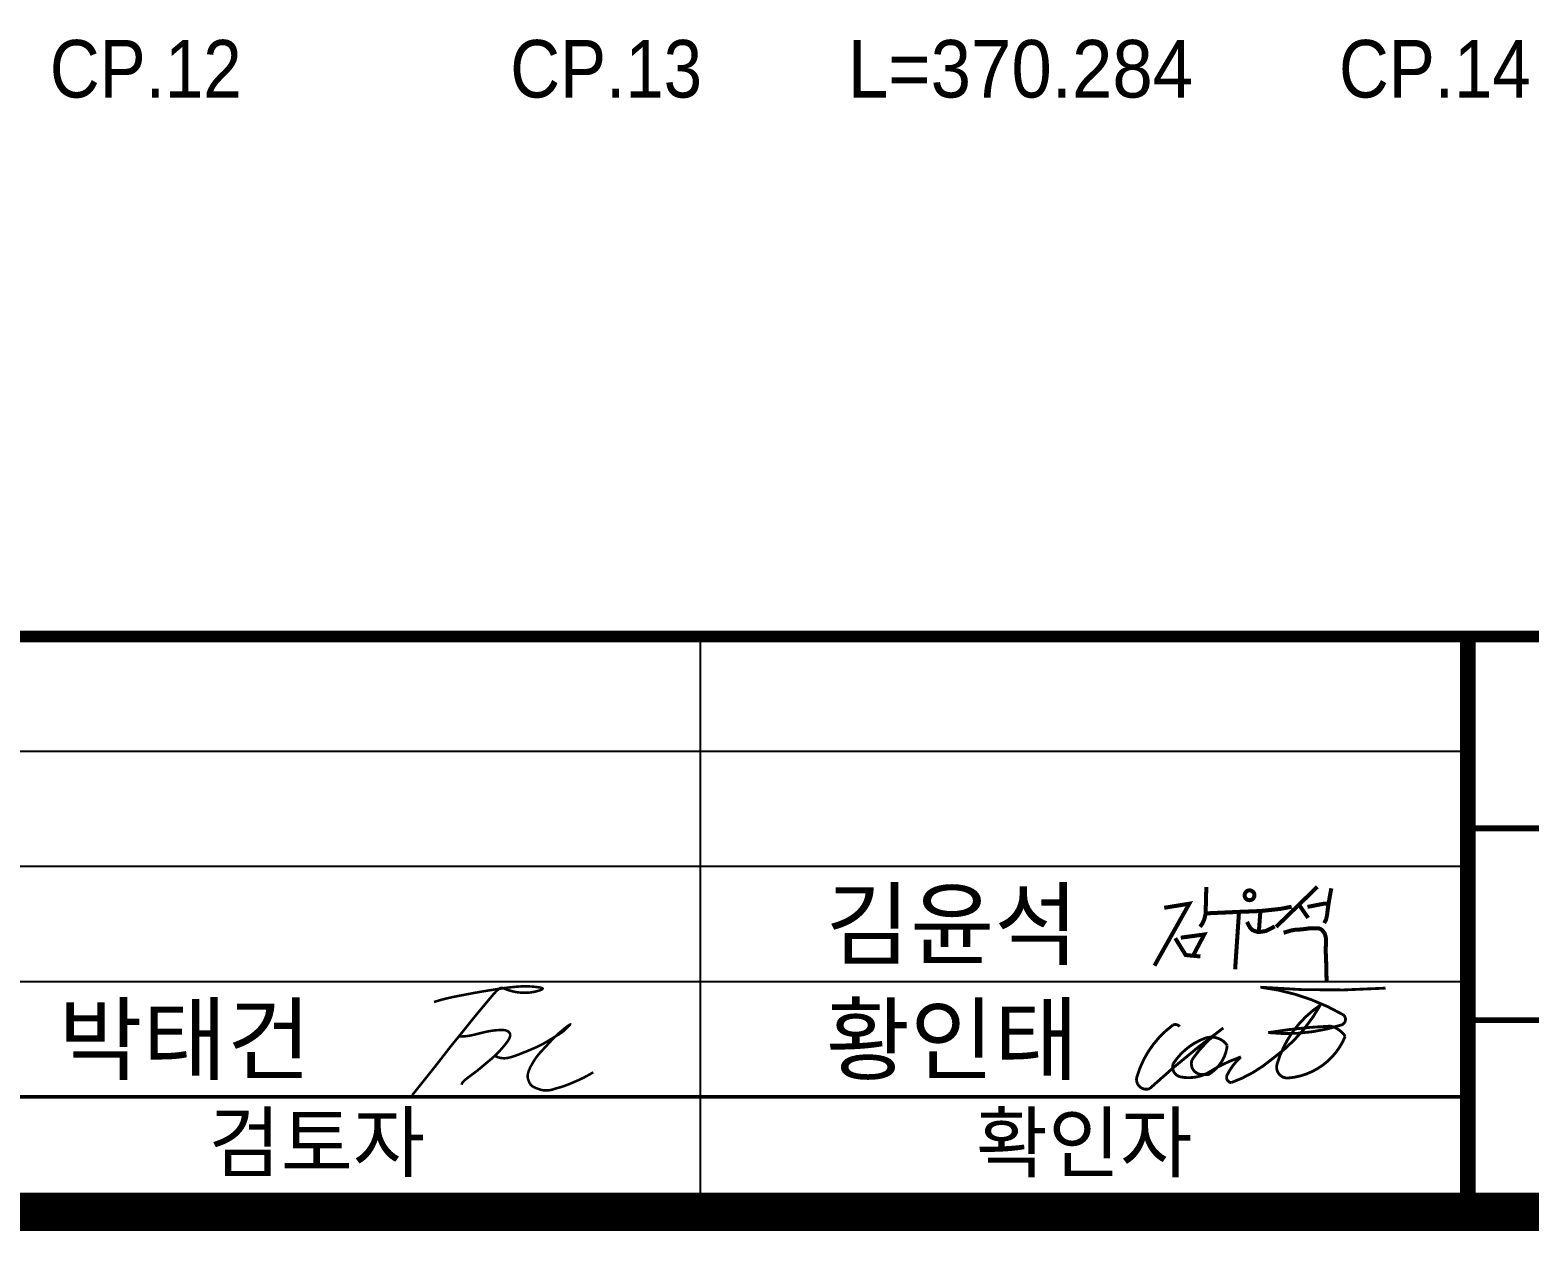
# Model space of a CAD drawing. Extents: x 228262 to 229103, y 224653 to 225247.
# Drawn here: x 228778.4 to 228856.5, y 224671.6 to 224734.2 of the extents above; entities that cross this region are included whole.
import ezdxf
from ezdxf.enums import TextEntityAlignment as Align

# ---------------------------------------------------------------- set-up
doc = ezdxf.new("R2010")
doc.units = 0
doc.header["$LTSCALE"] = 10
doc.header["$MEASUREMENT"] = 0
for name, color, linetype in [('CA-LEAT', 3, 'CONTINUOUS'), ('CX-BORD', 3, 'CONTINUOUS'), ('CX-BORD-LIN1', 4, 'CONTINUOUS'), ('CX-BORD-LIN2', 3, 'CONTINUOUS'), ('CX-BORD-TEX2', 7, 'CONTINUOUS'), ('CX-BORD-TEX3', 6, 'CONTINUOUS')]:
    doc.layers.add(name, color=color, linetype=linetype)
doc.styles.get("Standard").update_dxf_attribs({"font": 'Dotum.ttf'})
doc.styles.add('TB_TEXT', font='Dotum.ttf')
doc.styles.add('TB_WBTXT', font='Dotum.ttf')
doc.styles.add('TB_WMTXT', font='Dotum.ttf')

# ---------------------------------------------------------------- blocks, each defined once
blk = doc.blocks.new('CXBLKA1-KHCA1')
at = {"layer": 'CX-BORD-LIN1', "const_width": 2}
blk.add_lwpolyline([(796, -2.273736754432321e-12), (0, 0), (0, 553.9999999999995), (795.9999999999995, 553.9999999999995)], close=True, dxfattribs=at)
at = {"layer": 'CX-BORD-LIN1'}
for points, const_width in [([(796, 30.00000000000098), (0, 29.99999999999869)], 0.6), ([(566, 1.175948227682966e-12), (566, 30.00000000000031)], 0.8), ([(566, 1.527666881884215e-13), (566, 30.00000000000031)], 0.6), ([(566, 6.000000000000252), (270, 5.9999999999993)], 0.2)]:
    blk.add_lwpolyline(points, dxfattribs=dict(at, const_width=const_width))
blk.add_lwpolyline([(526, 4.192202140984591e-13), (526, 30.00000000000018)], dxfattribs=at)
at = {"layer": 'CX-BORD-LIN2'}
for points in [[(566, 24.00000000000025), (270, 23.9999999999993)], [(566, 18.00000000000136), (270, 18.00000000000041)], [(566, 12.00000000000136), (270, 12.00000000000041)]]:
    blk.add_lwpolyline(points, dxfattribs=at)
at = {"layer": 'CX-BORD-LIN2', "const_width": 0.3}
for points in [[(686, 19.99999999999756), (566, 19.99999999999739)], [(796, 9.999999999997726), (566, 9.9999999999974)]]:
    blk.add_lwpolyline(points, dxfattribs=at)
at = {"layer": 'CX-BORD-LIN1', "style": 'TB_TEXT'}
for tag, height, p in [('TR_RNUM4', 3, (285.105116618196, 26.63656332936284)), ('TR_RDAT4', 3.5, (317.5, 26.99999999999994)), ('TR_DGN4', 3.5, (459.1184542177598, 26.99999999999993)), ('TR_CHK4', 3.5, (499.1184542177598, 26.99999999999993)), ('TR_APP4', 3.5, (539.1184542177598, 27.00000000000016)), ('TR_RDAT3', 3.5, (317.5, 21.00000000000105)), ('TR_DGN3', 3.5, (459.1184542177598, 21.00000000000104)), ('TR_CHK3', 3.5, (499.1184542177598, 21.00000000000104)), ('TR_APP3', 3.5, (539.1184542177598, 21.00000000000126)), ('TR_RNUM3', 3, (285.105116618196, 20.63656332936395)), ('TR_RDAT2', 3.5, (317.5, 15.00000000000105)), ('TR_DGN2', 3.5, (459.1184542177598, 15.00000000000104)), ('TR_CHK2', 3.5, (499.1184542177598, 15.00000000000104)), ('TR_APP2', 3.5, (539.1184542177598, 15.00000000000126)), ('TR_RNUM2', 3, (285.105116618196, 14.63656332936395)), ('TR_RDAT1', 3.5, (317.5, 8.999999999999943)), ('TR_DGN1', 3.5, (459.1184542177598, 8.999999999999929)), ('TR_CHK1', 3.5, (499.1184542177598, 8.999999999999929)), ('TR_APP1', 3.5, (539.1184542177598, 9.000000000000156)), ('TR_RNUM1', 3, (285.105116618196, 8.636563329362843))]:
    blk.add_attdef(tag, text='', height=height, dxfattribs=at).set_placement(p, align=Align.MIDDLE_CENTER)
for tag, p in [('TR_RCON4', (342.3033138082337, 26.99999999999994)), ('TR_RCON3', (342.3033138082337, 21.00000000000105)), ('TR_RCON2', (342.3033138082337, 15.00000000000105)), ('TR_RCON1', (342.3033138082337, 8.999999999999943))]:
    blk.add_attdef(tag, text='', height=3.5, dxfattribs=at).set_placement(p, align=Align.MIDDLE_LEFT)
at = {"layer": 'CX-BORD-LIN2', "style": 'TB_TEXT'}
blk.add_attdef('TD_VERSION', text='', height=3, rotation=90, dxfattribs=at).set_placement((800.499999405456, 48.01489921212271), align=Align.MIDDLE_CENTER)
at = {"layer": 'CX-BORD-TEX2', "style": 'TB_WMTXT'}
for tag, height, p in [('TB_CNAME', 5, (15.34476638720071, 531.8324131479244)), ('TB_CSCOP', 4, (16.63456755316156, 523.8324131479244))]:
    blk.add_attdef(tag, text='', height=height, dxfattribs=at).set_placement(p, align=Align.BOTTOM_LEFT)
at = {"layer": 'CX-BORD-TEX2', "style": 'TB_WBTXT'}
for tag, height, p in [('TB_MTITIL', 10, (398, 533.326413560618)), ('TB_STITL', 7, (398, 518.326413560618))]:
    blk.add_attdef(tag, text='', height=height, dxfattribs=at).set_placement(p, align=Align.MIDDLE_CENTER)
at = {"layer": 'CX-BORD-TEX3', "style": 'TB_TEXT'}
for s, p in [('검토자', (506, 3.662000000000432)), ('확인자', (546, 3.662000000000262))]:
    blk.add_text(s, height=3, dxfattribs=at).set_placement(p, align=Align.MIDDLE)
for tag, height, p in [('TD_DCOMP', 4.5, (217.5, 24.99999999999931)), ('TD_CSECT', 4.5, (611, 24.99999999999896)), ('TD_DNAME_TOP', 4.5, (755, 24.99999999999912)), ('TD_DNAME_MAIN', 4.5, (755, 19.00715491911868)), ('TD_CCOMP', 4.5, (217.5, 14.99999999999931)), ('TD_HSCAL', 4.5, (626.6991483434026, 15.23515171695612)), ('TD_VSCAL', 4.5, (655.7793615572627, 15.23515171695612)), ('TD_DNAME_BOT', 3, (755, 13.65422715006187)), ('TD_CNAME', 4.5, (65, 5.752181573154171)), ('TD_CSTEP', 4.5, (253.2440000000001, 5.527096224357066)), ('TD_FIELD', 4.5, (182.5, 5.52709622435755)), ('TD_DWGCODE', 4.5, (641, 5.385823260720159)), ('TD_DWGNO', 4.5, (755, 5.385823260720144))]:
    blk.add_attdef(tag, text='', height=height, dxfattribs=at).set_placement(p, align=Align.MIDDLE_CENTER)
at = {"layer": 'CX-BORD-TEX3', "style": 'TB_TEXT', "width": 0.9}
blk.add_attdef('TD_CDIST', text='', height=4.5, dxfattribs=at).set_placement((656, 24.99999999999902), align=Align.MIDDLE_CENTER)

msp = doc.modelspace()

# ---------------------------------------------------------------- linework, layer by layer
at = {"layer": 'CX-BORD-LIN1'}
for points, const_width in [([(228839.7007796042, 224689.5091108184), (228839.6643850776, 224688.1026199452), (228839.5855303965, 224687.7994965292), (228839.4945444596, 224687.5994353995), (228839.3732303832, 224687.4296867069)], 0.2099999999999999), ([(228845.4887209388, 224689.5181622664), (228843.3395892608, 224687.4293599088)], 0.2099999999999999), ([(228846.2148935086, 224689.4395677952), (228846.0728029485, 224688.646037449), (228846.029784817, 224688.338182149), (228845.9921839972, 224688.0259786184), (228845.9371287447, 224687.7991100092), (228845.8474667697, 224687.6256633379)], 0.2099999999999999), ([(228837.5051915933, 224688.4238314464), (228838.8137866656, 224688.6377389744), (228836.9976093738, 224685.4054929119)], 0.2099999999999999), ([(228841.4052483752, 224688.2117442412), (228842.5193015278, 224688.2553550687), (228843.5701324661, 224688.3678835118), (228844.1491615572, 224688.480411955)], 0.2099999999999999), ([(228844.5296047237, 224688.5832310538), (228845.0091628312, 224687.8968255151)], 0.2099999999999999), ([(228844.9736398117, 224688.4708024657), (228845.8498702463, 224688.6424039698), (228846.0728029485, 224688.646037449)], 0.2099999999999999), ([(228839.6643850776, 224688.1329319046), (228841.4052483752, 224688.2117442412), (228841.2035446115, 224685.2195146792)], 0.2099999999999999), ([(228841.8223214055, 224687.6873541283), (228841.9724400025, 224687.403353658), (228842.1011133026, 224687.2640325464), (228842.2619549276, 224687.1997307155), (228842.4388807152, 224687.1568628281), (228842.8141775874, 224687.2158064121), (228843.0715241875, 224687.3444100741), (228843.2645333784, 224687.4569385172)], 0.2099999999999999), ([(228842.5193015278, 224688.2553550687), (228842.4388807152, 224687.1568628281)], 0.2099999999999999), ([(228838.0818999555, 224686.8390043522), (228838.6240456259, 224685.9610645348), (228839.3926563347, 224685.88561669)], 0.2099999999999999), ([(228838.3701296355, 224686.8664401059), (228839.5916719397, 224687.0310541501), (228839.0152133387, 224685.9336287811)], 0.2099999999999999), ([(228843.7290071272, 224687.1236330966), (228844.1284329002, 224687.2419177734), (228844.3799233985, 224687.2862748855), (228844.6166202934, 224687.2936674986), (228844.8163328003, 224687.3158458158), (228845.0752197207, 224687.352809837), (228845.390593655, 224687.3569841575), (228845.4998789612, 224687.3569841575), (228845.5727363381, 224687.3497023881), (228845.6565224733, 224687.3169341873), (228845.743951022, 224687.2586795549), (228845.7840221238, 224687.1967842768), (228845.8605226731, 224687.1021207978), (228845.9005937749, 224686.9892531344), (228845.9188081192, 224686.9273578563), (228845.9333792909, 224686.8399761466), (228845.9448409743, 224686.5867090333), (228845.9186889322, 224686.2665257041), (228845.9448409743, 224685.7307086456), (228845.9709725192, 224684.6077051123)], 0.2099999999999999), ([(228799.446830975, 224683.5113951075), (228799.6462519835, 224683.574739392), (228799.8391141075, 224683.6304156372), (228800.0244803671, 224683.6791847933), (228800.2014137825, 224683.7218078102), (228800.3689773739, 224683.7590456379), (228800.5262341616, 224683.7916592264), (228800.6722471657, 224683.8204095257), (228800.8060794064, 224683.8460574857), (228800.9273795172, 224683.869305522), (228801.0381385846, 224683.8906219121), (228801.1409333081, 224683.9104163992), (228801.2383403876, 224683.9290987267), (228801.3329365227, 224683.9470786375), (228801.4272984131, 224683.9647658748), (228801.5240027585, 224683.9825701818), (228801.6256262585, 224684.0009013018), (228801.7340819176, 224684.0200616641), (228801.8486279585, 224684.0399244434), (228801.9678589088, 224684.0602555008), (228802.0903692958, 224684.0808206972), (228802.2147536471, 224684.1013858936), (228802.3396064901, 224684.1217169509), (228802.4635223523, 224684.1415797303), (228802.5850957613, 224684.1607400926), (228802.703214051, 224684.1790029221), (228802.8179357826, 224684.1963291956), (228802.9296123238, 224684.2127189136), (228803.0385950423, 224684.2281720762), (228803.1452353057, 224684.2426886836), (228803.2498844819, 224684.2562687359), (228803.3528939386, 224684.2689122335), (228803.4546150434, 224684.2806191766), (228803.5553015619, 224684.2913700536), (228803.6548168513, 224684.3010673066), (228803.7529266665, 224684.3095938658), (228803.8493967624, 224684.3168326615), (228803.9439928941, 224684.3226666239), (228804.0364808165, 224684.3269786834), (228804.1266262846, 224684.3296517703), (228804.2141950533, 224684.3305688147), (228804.298972398, 224684.3296712819), (228804.3808216753, 224684.3271347761), (228804.4596257621, 224684.3231934367), (228804.5352675355, 224684.3180814029), (228804.6076298724, 224684.3120328138), (228804.6765956498, 224684.3052818089), (228804.7420477448, 224684.2980625271), (228804.8038690342, 224684.2906091078), (228804.861844793, 224684.2830971555), (228804.9153698866, 224684.2754681351), (228804.963741579, 224684.267604977), (228805.0062571336, 224684.2593906114), (228805.0422138139, 224684.2507079687), (228805.0709088835, 224684.2414399791), (228805.091639606, 224684.2314695728), (228805.1037032449, 224684.2206796802), (228805.1066313095, 224684.2089922548), (228805.1008922908, 224684.1964853425), (228805.0871889257, 224684.1832760129), (228805.0662239509, 224684.1694813349), (228805.0387001031, 224684.1552183782), (228805.0053201193, 224684.1406042118), (228804.966786736, 224684.1257559051), (228804.9238026901, 224684.1107905275), (228804.8770121569, 224684.0958446598), (228804.8268250655, 224684.0811329296), (228804.7735927837, 224684.0668894761), (228804.7176666791, 224684.0533484387), (228804.6593981196, 224684.0407439564), (228804.5991384728, 224684.0293101686), (228804.5372391065, 224684.0192812143), (228804.4740513882, 224684.0108912331), (228804.4099462065, 224684.0043158291), (228804.3453725321, 224683.9994964677), (228804.2807988563, 224683.9963160794), (228804.2166936705, 224683.9946575947), (228804.1535254663, 224683.9944039441), (228804.0917627349, 224683.995438058), (228804.0318739678, 224683.9976428672), (228803.9743276564, 224684.0009013018), (228803.9194361282, 224684.005115804), (228803.866887056, 224684.0102668621), (228803.8162119488, 224684.0163544758), (228803.7669423154, 224684.0233786448), (228803.7186096649, 224684.0313393691), (228803.670745506, 224684.0402366485), (228803.6228813478, 224684.0500704825), (228803.5745486992, 224684.0608408711), (228803.5254547533, 224684.0725283026), (228803.4760094393, 224684.0850352191), (228803.4267983706, 224684.0982445514), (228803.3784071608, 224684.1120392301), (228803.3314214231, 224684.1263021861), (228803.286426771, 224684.1409163498), (228803.244008818, 224684.1557646522), (228803.2047531774, 224684.1707300238), (228803.1690502583, 224684.1856368608), (228803.1365096519, 224684.2000754201), (228803.1065457452, 224684.2135774244), (228803.0785729252, 224684.2256745957), (228803.0520055786, 224684.2358986566), (228803.0262580925, 224684.2437813295), (228803.0007448538, 224684.2488543369), (228802.9748802494, 224684.250649401), (228802.9480981864, 224684.2486787328), (228802.9199106528, 224684.2423764966), (228802.889849157, 224684.2311573454), (228802.8574452072, 224684.2144359321), (228802.8222303117, 224684.1916269096), (228802.7837359787, 224684.1621449307), (228802.7414937165, 224684.1254046483), (228802.6950350334, 224684.0808207154), (228802.6440280811, 224684.0280419237), (228802.5886875848, 224683.96765362), (228802.5293649133, 224683.9004752899), (228802.4664114353, 224683.8273264194), (228802.4001785195, 224683.7490264939), (228802.3310175347, 224683.6663949992), (228802.2592798494, 224683.580251421), (228802.1853168326, 224683.4914152451), (228802.1094603322, 224683.4005888876), (228802.0319641143, 224683.3080064878), (228801.9530624242, 224683.2137851153), (228801.8729895072, 224683.1180418398), (228801.7919796089, 224683.0208937312), (228801.7102669743, 224682.922457859), (228801.6280858491, 224682.822851293), (228801.5456704785, 224682.722191103), (228801.4632355874, 224682.6206333817), (228801.380917819, 224682.5184903141), (228801.298834296, 224682.4161131084), (228801.2171021411, 224682.3138529726), (228801.1358384769, 224682.2120611148), (228801.055160426, 224682.1110887432), (228800.9751851113, 224682.0112870658), (228800.8960296554, 224681.9130072907), (228800.8177916606, 224681.8165030681), (228800.7404906475, 224681.7216378169), (228800.6641266166, 224681.6281773981), (228800.5886995681, 224681.5358876727), (228800.5142095025, 224681.4445345015), (228800.4406564199, 224681.3538837458), (228800.3680403208, 224681.2637012663), (228800.2963612056, 224681.1737529242), (228800.2254238697, 224681.0836387321), (228800.1542522902, 224680.9922953101), (228800.0816752391, 224680.8984934299), (228800.0065214887, 224680.8010038635), (228799.927619811, 224680.6985973823), (228799.8437989784, 224680.5900447584), (228799.7538877629, 224680.4741167634), (228799.6567149367, 224680.3495841692), (228799.5507774244, 224680.2147494696), (228799.4332447597, 224680.0660420463), (228799.3009546291, 224679.8994230031), (228799.1507447186, 224679.710853444), (228798.9794527144, 224679.4962944727), (228798.7839163029, 224679.251707193), (228798.5609731703, 224678.9730527088), (228798.3074610027, 224678.6562921239)], 0.1322999999999999), ([(228800.7336035155, 224681.713208793), (228800.770887981, 224681.7132478161), (228800.8130610111, 224681.7135209781), (228800.8596250213, 224681.7142624176), (228800.9100824265, 224681.7157062735), (228800.9639356419, 224681.7180866846), (228801.0206870827, 224681.7216377898), (228801.079839164, 224681.7265937277), (228801.1408943011, 224681.7331886372), (228801.2034476001, 224681.7415981225), (228801.2674649319, 224681.7517636489), (228801.3330048582, 224681.7635681471), (228801.4001259409, 224681.7768945478), (228801.4688867418, 224681.7916257817), (228801.5393458227, 224681.8076447796), (228801.6115617456, 224681.8248344721), (228801.6855930723, 224681.84307779), (228801.7614690837, 224681.8622186407), (228801.8391019377, 224681.881944839), (228801.9183745113, 224681.9019051762), (228801.9991696813, 224681.921748444), (228802.081370325, 224681.9411234337), (228802.1648593191, 224681.9596789369), (228802.2495195408, 224681.977063745), (228802.3352338669, 224681.9929266495), (228802.4217290109, 224682.0069749767), (228802.5081070319, 224682.0191501923), (228802.5933138254, 224682.0294522966), (228802.6762952869, 224682.03788129), (228802.755997312, 224682.0444371731), (228802.8313657961, 224682.0491199462), (228802.9013466348, 224682.0519296097), (228802.9648857236, 224682.0528661641), (228803.0212412853, 224682.0519296097), (228803.0709208517, 224682.0491199462), (228803.114744282, 224682.0444371731), (228803.1535314352, 224682.03788129), (228803.1881021706, 224682.0294522966), (228803.2192763471, 224682.0191501923), (228803.2478738239, 224682.0069749768), (228803.2747144601, 224681.9929266495), (228803.3004033898, 224681.9770052103), (228803.3246868466, 224681.9592106592), (228803.3470963392, 224681.9395429963), (228803.3671633761, 224681.9180022221), (228803.3844194659, 224681.8945883365), (228803.3983961173, 224681.8693013399), (228803.4086248388, 224681.8421412325), (228803.4146371391, 224681.8131080144), (228803.4161011702, 224681.782240709), (228803.4132316576, 224681.7497344321), (228803.4063799705, 224681.7158233223), (228803.3958974779, 224681.6807415186), (228803.3821355488, 224681.6447231597), (228803.3654455523, 224681.6080023843), (228803.3461788575, 224681.5708133314), (228803.3246868333, 224681.5333901396), (228803.3012622873, 224681.4958889016), (228803.2759637803, 224681.4581535248), (228803.2487913117, 224681.4199498704), (228803.2197448809, 224681.3810437995), (228803.1888244871, 224681.3412011735), (228803.1560301297, 224681.3001878535), (228803.1213618081, 224681.2577697006), (228803.0848195215, 224681.2137125762), (228803.04642279, 224681.1678798992), (228803.0062692155, 224681.1205253199), (228802.9644759207, 224681.0720000463), (228802.9211600285, 224681.0226552867), (228802.8764386613, 224680.972842249), (228802.830428942, 224680.9229121414), (228802.7832479932, 224680.8732161719), (228802.7350129376, 224680.8241055487), (228802.6858604185, 224680.7758729452), (228802.6360051612, 224680.7285768965), (228802.5856814118, 224680.682217403), (228802.5351234165, 224680.6367944651), (228802.4845654211, 224680.5923080833), (228802.4342416717, 224680.548758258), (228802.3843864145, 224680.5061449895), (228802.3352338953, 224680.4644682785), (228802.2869597987, 224680.4237086134), (228802.2395055633, 224680.3837684362), (228802.1927540659, 224680.3445306769), (228802.1465881837, 224680.3058782656), (228802.1008907935, 224680.2676941323), (228802.0555447723, 224680.229861207), (228802.0104329972, 224680.19226242), (228801.9654383451, 224680.1547807011), (228801.920443693, 224680.1173184922), (228801.8753319183, 224680.0798562819), (228801.8299858982, 224680.0423940703), (228801.78428851, 224680.0049318575), (228801.7381226312, 224679.967469644), (228801.6913711388, 224679.9300074298), (228801.6439169104, 224679.8925452152), (228801.5956428233, 224679.8550830003), (228801.5464610352, 224679.8176012738), (228801.4964008269, 224679.7800024778), (228801.4455207595, 224679.7421695423), (228801.3938793942, 224679.7039853982), (228801.3415352921, 224679.6653329755), (228801.2885470144, 224679.6260952049), (228801.2349731223, 224679.5861550165), (228801.1808721769, 224679.5453953408), (228801.1265955464, 224679.5037381315), (228801.0736658266, 224679.4612614355), (228801.0238984202, 224679.4180823232), (228800.9791087301, 224679.3743178647), (228800.9411121589, 224679.3300851304), (228800.9117241094, 224679.2855011903), (228800.8927599843, 224679.240683115), (228800.8860351865, 224679.1957479744)], 0.1322999999999999)]:
    msp.add_lwpolyline(points, dxfattribs=dict(at, const_width=const_width))
at = {"layer": 'CX-BORD-LIN1', "const_width": 0.2099999999999999}
msp.add_lwpolyline([(228841.870789186, 224689.3187949021, 3798.450989763234), (228841.8710441194, 224689.3188814347)], format="xyb", dxfattribs=at)
at = {"layer": 'CX-BORD-LIN1', "const_width": 0.147, "elevation": -90.41666666666667}
for points in [[(228846.8422482528, 224682.841760068, 0.1016100729652878), (228842.5178647012, 224684.2836105227, 0.0379938199290968), (228849.041727362, 224684.2352856141)], [(228836.0940531539, 224679.6428911875, 0.6334663635945859), (228836.7430381237, 224678.9920330311, -0.02584804886832607), (228840.5848683573, 224682.1573145443, 0.08724122534274857), (228838.9681082822, 224680.5179790049, 0.6966696370647005), (228839.7391824568, 224679.7893940229, -0.06082299902354997), (228841.5023962898, 224680.6513612581, 0.09139181008041715), (228840.7872252011, 224679.7113355449, 0.5099500080430651), (228840.9956300803, 224679.306144937, 0.08972915044655608), (228843.1481733948, 224680.5536739719, 0.1097096665230928), (228845.6416254529, 224683.3477116828)], [(228843.9769418043, 224679.5495758144, 0.2836747993364746), (228846.939593838, 224681.7223903669, 0.1882848276638638), (228846.1810838637, 224682.255586773, 0.03052119506143514), (228842.9286264243, 224681.9156900012, 0.1052802820132766), (228846.7454682849, 224682.3157732865, 0.5957706200628751), (228846.8422482529, 224682.8417600679)], [(228845.6416254529, 224683.3477116828, 0.1764310013253211), (228843.3877130559, 224680.2726431089, 0.5250689199938516), (228843.9769418043, 224679.5495758143)], [(228837.9511608386, 224682.3022892701, 0.1620361182399803), (228836.0940531539, 224679.6428911875)], [(228838.3135976532, 224682.2298019072, 0.3642693064098785), (228837.9511608387, 224682.3022892701)], [(228839.7888042863, 224679.7159289139, 0.2399836959650749), (228840.7905966476, 224681.2442408797, 0.3459454611295547), (228839.6240358274, 224681.6197314423, 0.1625229052121287), (228837.9763510824, 224680.2956334638)], [(228837.9763510824, 224680.2956334637, 0.4600683058121187), (228838.3717954149, 224679.6039405361)], [(228838.371795415, 224679.6039405362, 0.1633579025210865), (228839.7391824568, 224679.789394023)]]:
    msp.add_lwpolyline(points, format="xyb", dxfattribs=at)
at = {"layer": 'CX-BORD-LIN1', "const_width": 0.1322999999999999, "elevation": -81.375}
msp.add_lwpolyline([(228802.8809927096, 224680.9816859647), (228802.7802142715, 224680.8737581163), (228802.7310306967, 224680.8249640394), (228802.7050977534, 224680.7872774432), (228802.6856651299, 224680.7585466601), (228802.67208865, 224680.7370741826), (228802.6637241371, 224680.7211625031), (228802.6599274149, 224680.7091141141), (228802.6600543068, 224680.6992315082), (228802.6635387185, 224680.69009034), (228802.6701268833, 224680.6813589129), (228802.6796431165, 224680.6729786929), (228802.6919117334, 224680.6648911457), (228802.7067570494, 224680.6570377371), (228802.7240033797, 224680.6493599328), (228802.7434750396, 224680.6417991987), (228802.7649963445, 224680.6342970006), (228802.7884013701, 224680.6268240713), (228802.813563234, 224680.6194682129), (228802.840364814, 224680.6123464943), (228802.8686889883, 224680.6055759847), (228802.8984186348, 224680.5992737531), (228802.9294366315, 224680.5935568686), (228802.9616258563, 224680.5885424003), (228802.9948691873, 224680.5843474172), (228803.0291275841, 224680.5811085001), (228803.064674333, 224680.5790402763), (228803.1018608022, 224680.5783768842), (228803.1410383597, 224680.579352463), (228803.1825583735, 224680.5822011513), (228803.2267722117, 224680.587157088), (228803.2740312423, 224680.5944544117), (228803.3246868333, 224680.6043272615), (228803.379012271, 224680.6169512413), (228803.4369685143, 224680.6322678169), (228803.49843844, 224680.650159919), (228803.5633049252, 224680.6705104786), (228803.6314508469, 224680.6932024267), (228803.702759082, 224680.7181186941), (228803.7771125075, 224680.7451422117), (228803.8543940005, 224680.7741559106), (228803.9343497947, 224680.8049841867), (228804.0161795515, 224680.8372172972), (228804.0989462891, 224680.8703869642), (228804.1817130257, 224680.9040249099), (228804.2635427795, 224680.9376628564), (228804.3434985687, 224680.9708325259), (228804.4206434115, 224681.0030656407), (228804.4940403262, 224681.0338939229), (228804.5630060967, 224681.0629856756), (228804.627872571, 224681.0905555264), (228804.6892253629, 224681.1169546833), (228804.747650086, 224681.1425343547), (228804.8037323541, 224681.167645749), (228804.8580577809, 224681.1926400744), (228804.9112119803, 224681.2178685392), (228804.9637805659, 224681.2436823518), (228805.0162710698, 224681.2703741857), (228805.0688786966, 224681.2980025754), (228805.1217205695, 224681.3265675208), (228805.1749138114, 224681.3560690216), (228805.2285755454, 224681.3865070776), (228805.2828228945, 224681.4178816885), (228805.3377729816, 224681.4501928542), (228805.3935429299, 224681.4834405745), (228805.4501522599, 224681.5175663145), (228805.5072300826, 224681.5522774005), (228805.5643079067, 224681.5872226242), (228805.6209172407, 224681.6220507774), (228805.6765895932, 224681.6564106517), (228805.7308564729, 224681.6899510387), (228805.7832493883, 224681.7223207303), (228805.8332998481, 224681.7531685181), (228805.8806564836, 224681.7822602633), (228805.9254364173, 224681.809830105), (228805.9678738948, 224681.8362292522), (228806.0082031613, 224681.8618089134), (228806.0466584623, 224681.8869202975), (228806.0834740429, 224681.9119146131), (228806.1188841488, 224681.937143069), (228806.1531230251, 224681.962956874), (228806.186405397, 224681.9896291903), (228806.2188679081, 224682.0171209944), (228806.2506276817, 224682.0453152164), (228806.2818018413, 224682.0740947864), (228806.3125075102, 224682.1033426343), (228806.3428618116, 224682.1329416904), (228806.3729818691, 224682.1627748848), (228806.4029848058, 224682.1927251472), (228806.4327339791, 224682.222499804), (228806.4610776819, 224682.251103765), (228806.486610441, 224682.2773663363), (228806.5079267831, 224682.3001168239), (228806.5236212351, 224682.3181845338), (228806.5322883238, 224682.330398772), (228806.532522576, 224682.3355888445), (228806.5229185185, 224682.3325840572), (228806.5025196486, 224682.3205649245), (228806.4721653457, 224682.3001167937), (228806.4331439595, 224682.2721762205), (228806.3867438399, 224682.2376797603), (228806.3342533369, 224682.197563969), (228806.2769608002, 224682.1527654021), (228806.2161545796, 224682.1042206153), (228806.1531230251, 224682.0528661641), (228806.0890373638, 224681.9995605579), (228806.0246003325, 224681.9448501201), (228805.9603975452, 224681.889203128), (228805.8970146161, 224681.8330878587), (228805.8350371591, 224681.7769725894), (228805.7750507884, 224681.7213255973), (228805.7176411181, 224681.6666151595), (228805.6633937622, 224681.6133095533), (228805.6126600893, 224681.5617209633), (228805.5648544857, 224681.5115372046), (228805.5191570926, 224681.4622899998), (228805.4747480505, 224681.4135110716), (228805.4308075006, 224681.3647321425), (228805.3865155836, 224681.3154849352), (228805.3410524404, 224681.2653011722), (228805.2935982119, 224681.2137125762), (228805.243586805, 224681.1603679392), (228805.1914671897, 224681.1053843308), (228805.1379421022, 224681.0489958901), (228805.0837142786, 224680.991436756), (228805.0294864551, 224680.9329410676), (228804.9759613676, 224680.8737429638), (228804.9238417523, 224680.8140765837), (228804.8738303453, 224680.7541760663), (228804.8264932396, 224680.6942755505), (228804.7818499556, 224680.6346091748), (228804.7397833706, 224680.5754110776), (228804.700176362, 224680.5169153971), (228804.662911807, 224680.4593562719), (228804.627872583, 224680.4029678402), (228804.5949415673, 224680.3479842405), (228804.5640016372, 224680.2946396111), (228804.5349551906, 224680.2431095559), (228804.5077827072, 224680.1933355402), (228804.4824841874, 224680.1452004951), (228804.4590596315, 224680.0985873514), (228804.4375090399, 224680.0533790401), (228804.4178324129, 224680.0094584921), (228804.4000297508, 224679.9667086383), (228804.384101054, 224679.9250124096), (228804.3700463226, 224679.8842917601), (228804.3578655566, 224679.844624736), (228804.3475587554, 224679.8061284064), (228804.3391259189, 224679.7689198408), (228804.3325670465, 224679.7331161084), (228804.3278821382, 224679.6988342786), (228804.3250711934, 224679.6661914205), (228804.3241342118, 224679.6353046036), (228804.3250516729, 224679.6061933392), (228804.3277259746, 224679.5784869077), (228804.3320399944, 224679.5517170313), (228804.3378766102, 224679.5254154326), (228804.3451186995, 224679.4991138338), (228804.35364914, 224679.4723439575), (228804.3633508093, 224679.444637526), (228804.374106585, 224679.4155262616), (228804.3858579062, 224679.384717491), (228804.3987804565, 224679.352620957), (228804.4131084809, 224679.319822007), (228804.4290762247, 224679.2869059877), (228804.4469179327, 224679.2544582466), (228804.4668678499, 224679.2230641306), (228804.4891602215, 224679.1933089868), (228804.5140292924, 224679.1657781624), (228804.5416117056, 224679.1409009118), (228804.5716536947, 224679.1184821194), (228804.6038038915, 224679.0981705769), (228804.6377109275, 224679.0796150759), (228804.6730234343, 224679.0624644081), (228804.7093900437, 224679.0463673653), (228804.7464593872, 224679.030972739), (228804.7838800963, 224679.0159293211), (228804.8213984053, 224679.000983461), (228804.8591509579, 224678.9862717397), (228804.8973720007, 224678.9720282961), (228804.9362957799, 224678.9584872688), (228804.9761565418, 224678.9458827966), (228805.0171885329, 224678.9344490186), (228805.0596259996, 224678.9244200733), (228805.1037031882, 224678.9160300996), (228805.1495372218, 224678.9094742132), (228805.1967767318, 224678.9047914372), (228805.2449532258, 224678.9019817716), (228805.2935982119, 224678.9010452164), (228805.3422431981, 224678.9019817716), (228805.3904196921, 224678.9047914372), (228805.437659202, 224678.9094742132), (228805.4834932357, 224678.9160300996), (228805.5275704243, 224678.9244005618), (228805.5700078909, 224678.9342929262), (228805.6110398821, 224678.9453559848), (228805.650900644, 224678.9572385296), (228805.6898244232, 224678.9695893524), (228805.7280454659, 224678.9820572452), (228805.7657980186, 224678.9942909997), (228805.8033163275, 224679.0059394081), (228805.8408932003, 224679.016787843), (228805.8790556892, 224679.0271680009), (228805.9183894076, 224679.0375481592), (228805.9594799689, 224679.0483965954), (228806.0029129865, 224679.0601815868), (228806.0492740739, 224679.0733714108), (228806.0991488444, 224679.0884343447), (228806.1531229115, 224679.105838666), (228806.2115671635, 224679.1259160712), (228806.2739935892, 224679.1484519332), (228806.339699452, 224679.1730950442), (228806.4079820154, 224679.1994941964), (228806.4781385432, 224679.2272981817), (228806.5494662987, 224679.2561557925), (228806.6212625456, 224679.2857158207), (228806.6928245476, 224679.3156270584), (228806.7635471703, 224679.3455968325), (228806.8332156885, 224679.3755666079), (228806.9017129792, 224679.4055363841), (228806.9689219194, 224679.4355061606), (228807.0347253861, 224679.4654759373), (228807.0990062562, 224679.4954457135), (228807.1616474068, 224679.5254154889), (228807.2225317147, 224679.5553852629), (228807.2816103789, 224679.5853647912), (228807.3391078846, 224679.6154028529), (228807.3953170391, 224679.6455579829), (228807.4505306497, 224679.6758887165), (228807.5050415235, 224679.7064535886), (228807.5591424677, 224679.7373111345), (228807.6131262896, 224679.768519889), (228807.6672857964, 224679.8001383874), (228807.7172288852, 224679.8300398688), (228807.7398238138, 224679.8473563885)], dxfattribs=at)
at = {"layer": 'CX-BORD-LIN1'}
msp.add_arc((228839.672083847, 224680.9792923393, -90.41666666666667), 1.268743790369247, 250.7653486922238, 275.2784951766311, dxfattribs=at)

# ---------------------------------------------------------------- block references
at = {"layer": 'CX-BORD'}
ref = msp.add_blockref('CXBLKA1-KHCA1', (228287.3332027787, 224672.5693111201), dxfattribs=at)
ref.add_attrib('TR_CHK1', '박태건', dxfattribs={"layer": 'CX-BORD-LIN1', "height": 3.5, "style": 'TB_TEXT'}).set_placement((228786.4516569964, 224681.5693111201), align=Align.MIDDLE_CENTER)
ref.add_attrib('TR_APP1', '황인태', dxfattribs={"layer": 'CX-BORD-LIN1', "height": 3.5, "style": 'TB_TEXT'}).set_placement((228826.4516569964, 224681.5693111201), align=Align.MIDDLE_CENTER)
ref.add_attrib('TR_APP2', '김윤석', dxfattribs={"layer": 'CX-BORD-LIN1', "height": 3.5, "style": 'TB_TEXT'}).set_placement((228826.4516569964, 224687.5693111201), align=Align.MIDDLE_CENTER)

# ---------------------------------------------------------------- texts
at = {"layer": 'CA-LEAT'}
for s, rotation, width, p, p2 in [('CP.12', 4.04241811180295e-06, 0.8260479713068801, (228779.4158236197, 224730.676401114), (228789.4158236197, 224730.6764018195)), ('CP.13', 4.042418111814715e-06, 0.8260479713044759, (228803.4158236197, 224730.6764028073), (228813.4158236197, 224730.6764035128)), ('L=370.284', 4.042547808320393e-06, 0.8640093786635386, (228821.0158236197, 224730.676404049), (228839.0158236197, 224730.676405319)), ('CP.14', 4.04241811180295e-06, 0.82604797130688, (228846.6158236197, 224730.6764058553), (228856.6158236197, 224730.6764065608))]:
    msp.add_text(s, height=3.000000000000014, rotation=rotation, dxfattribs=dict(at, width=width)).set_placement(p, p2, align=Align.FIT)

doc.saveas('drawing.dxf')
